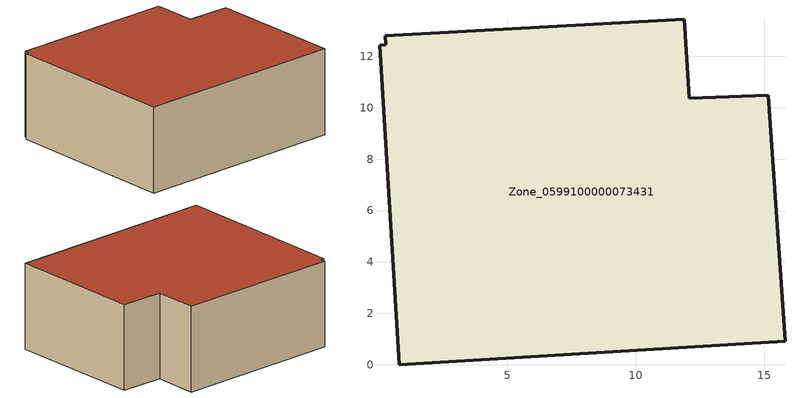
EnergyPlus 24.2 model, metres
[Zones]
Zone_0599100000073431
 floor ground (C_G): 0.02,12.43 0.27,12.45 0.24,12.79 11.89,13.44 12.08,10.37 15.14,10.48 15.8,0.91 0.79,0 z0
 wall outside (C_F): 15.8,0.91 15.14,10.48 12.08,10.37 11.89,13.44 0.24,12.79 0.27,12.45 0.02,12.43 0.79,0 15.8,0.91 z0:6.05
 roof outside (C_R): 0.27,12.45 0.02,12.43 0.79,0 15.8,0.91 15.14,10.48 12.08,10.37 11.89,13.44 0.24,12.79 z6.05
[BUILDING]
Pand.0599100000073431: North Axis=0; Terrain=City; Loads Convergence Tolerance Value=0.04; Temperature Convergence Tolerance Value=0.4; Solar Distribution=FullExterior; Maximum Number of Warmup Days=25; Minimum Number of Warmup Days=1
[Site:Location]
Rotterdam.The.Hague.AP_ZH_NLD Design_Conditions: Latitude=51.96; Longitude=4.45; Time Zone=1; Elevation=-4.5
[SITE:GROUNDTEMPERATURE:BUILDINGSURFACE]
18, 18, 18, 18, 18, 18, 18, 18, 18, 18, 18, 18
[MATERIAL] Thermal Absorptance=0.9; Solar Absorptance=0.7; Visible Absorptance=0.7
Name | Roughness | Thickness | Conductivity | Density | Specific Heat
G.D.1965 | MediumSmooth | 0.15 | 1 | 540 | 1210
F.D.1965 | Rough | 0.3 | 0.857143 | 1920 | 840
R.D.1965 | MediumRough | 0.2 | 0.08 | 1500 | 1000
[CONSTRUCTION]
C_G: G.D.1965
C_F: F.D.1965
C_R: R.D.1965
[ZONE]
Zone_0599100000073431: Type=1; Multiplier=1; Ceiling Height=Autocalculate; Volume=Autocalculate; Floor Area=autocalculate; Part of Total Floor Area=Yes
[ZONEINFILTRATION:DESIGNFLOWRATE]
Infil_Zone_0599100000073431: Zone or ZoneList or Space or SpaceList=Zone_0599100000073431; Schedule=AlwaysOn; Design Flow Rate Calculation Method=Flow/Area; Flow Rate per Floor Area=0.0042; Constant Term Coefficient=1; Temperature Term Coefficient=0; Velocity Term Coefficient=0; Velocity Squared Term Coefficient=0
[HVACTEMPLATE:ZONE:IDEALLOADSAIRSYSTEM]
Zone_0599100000073431: Maximum Heating Supply Air Temperature=50; Minimum Cooling Supply Air Temperature=13; Maximum Heating Supply Air Humidity Ratio=0.0156; Minimum Cooling Supply Air Humidity Ratio=0.0077; Heating Limit=NoLimit; Cooling Limit=NoLimit; Dehumidification Control Type=ConstantSensibleHeatRatio; Cooling Sensible Heat Ratio=0.7; Dehumidification Setpoint=60; Humidification Control Type=None; Humidification Setpoint=30; Outdoor Air Method=None; Outdoor Air Flow Rate per Person=0.00944; Outdoor Air Flow Rate per Zone Floor Area=0; Outdoor Air Flow Rate per Zone=0; Demand Controlled Ventilation Type=None; Outdoor Air Economizer Type=NoEconomizer; Heat Recovery Type=None; Sensible Heat Recovery Effectiveness=0.7; Latent Heat Recovery Effectiveness=0.65
[ZONECONTROL:THERMOSTAT]
ThermostatControl_Zone_0599100000073431: Zone or ZoneList=Zone_0599100000073431; Control Type Schedule=DualSetpointControlType; Control 1=Thermostat_Zone_0599100000073431; Temperature Difference Between Cutout And Setpoint=0
[THERMOSTATSETPOINT:DUALSETPOINT]
Thermostat_Zone_0599100000073431: Heating Setpoint Temperature Schedule=HeatingSetpoint_Zone_0599100000073431; Cooling Setpoint Temperature Schedule=CoolingSetpoint_Zone_0599100000073431
[SCHEDULE:COMPACT]
HeatingSetpoint_Zone_0599100000073431: Through: 12/31, For: AllDays, Until: 24:00, 21
CoolingSetpoint_Zone_0599100000073431: Through: 12/31, For: AllDays, Until: 24:00, 24
DualSetpointControlType: Through: 12/31, For: AllDays, Until: 24:00, 4
AlwaysOn: Through: 12/31, For: AllDays, Until: 24:00, 1
